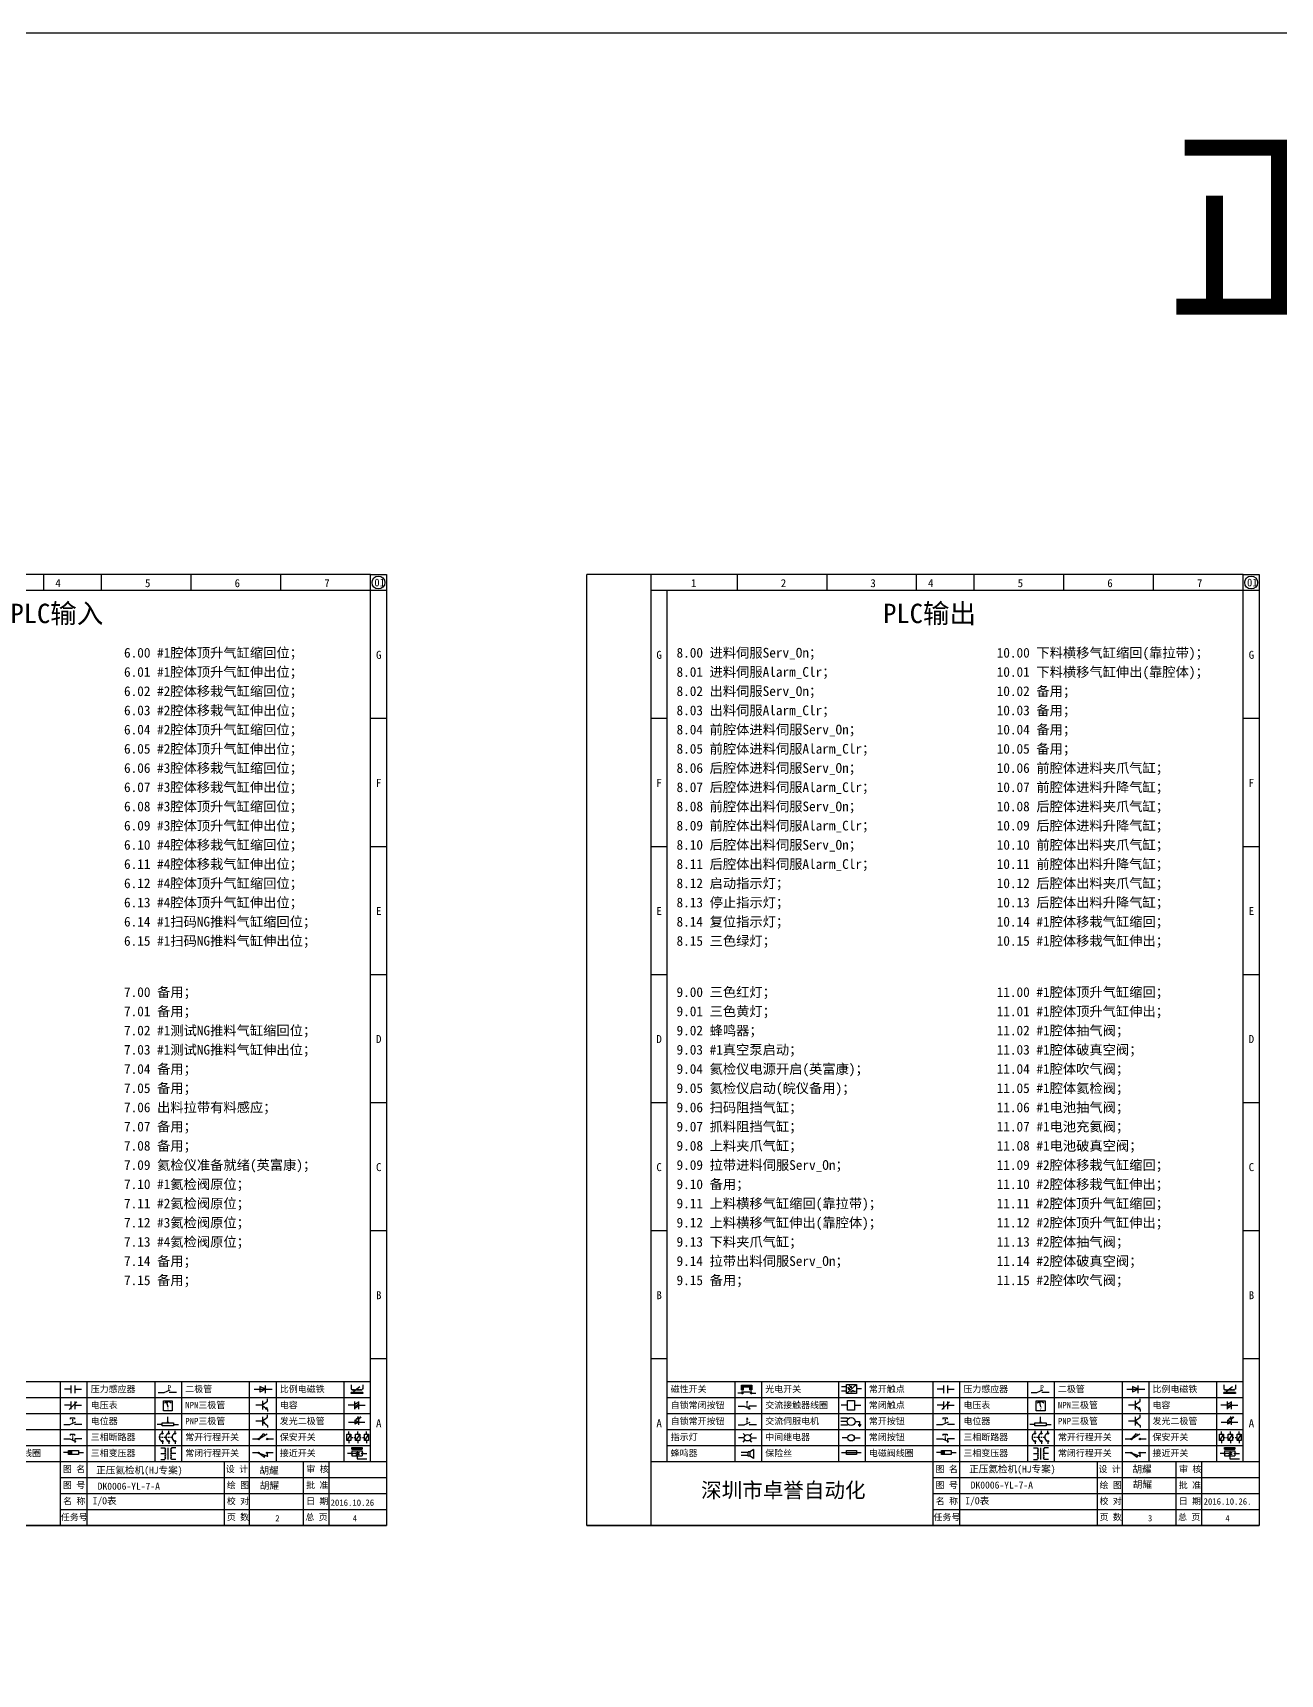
# Model space of a CAD drawing. Header units: millimetres. Extents: x -97 to 5214, y -62 to 3239.
# Drawn here: x 621 to 1010, y 1244 to 1757 of the extents above; entities that cross this region are included whole.
import ezdxf

# ---------------------------------------------------------------- set-up
doc = ezdxf.new("R2010")
doc.units = ezdxf.units.MM
doc.styles.get("Standard").update_dxf_attribs({"font": 'SimSun.ttf'})
doc.styles.add('汉字', font='NSimSun.ttf')

# ---------------------------------------------------------------- blocks, each defined once
blk = doc.blocks.new('常开按钮')
at = {"linetype": 'ByBlock'}
for p, q in [((-1911.92, -787.73), (-1910.06, -787.73)), ((-1910.06, -787.73), (-1908.18, -786.93)), ((-1909.9, -785.68), (-1908.56, -785.68)), ((-1909.9, -785.68), (-1909.9, -786.07)), ((-1909.23, -785.68), (-1909.23, -785.89)), ((-1909.23, -786.06), (-1909.23, -786.28)), ((-1909.23, -786.45), (-1909.23, -786.67)), ((-1909.23, -786.84), (-1909.23, -787.05)), ((-1909.23, -787.22), (-1909.23, -787.38)), ((-1908.56, -785.68), (-1908.56, -786.07)), ((-1906.25, -787.73), (-1908.52, -787.73))]:
    blk.add_line(p, q, dxfattribs=at)
blk = doc.blocks.new('常开触点')
at = {"linetype": 'ByBlock'}
for p, q in [((-1853.82, -781.77), (-1855.88, -781.77)), ((-1853.82, -782.99), (-1853.82, -780.56)), ((-1852.6, -782.99), (-1852.6, -780.56)), ((-1852.6, -781.77), (-1850.55, -781.77))]:
    blk.add_line(p, q, dxfattribs=at)
blk = doc.blocks.new('常闭触点')
at = {"linetype": 'ByBlock'}
for p, q in [((-1853.82, -786.77), (-1855.88, -786.77)), ((-1852.01, -785.66), (-1854.43, -788.1)), ((-1853.82, -787.99), (-1853.82, -785.56)), ((-1852.6, -787.99), (-1852.6, -785.56)), ((-1852.6, -786.77), (-1850.55, -786.77))]:
    blk.add_line(p, q, dxfattribs=at)
blk = doc.blocks.new('常闭按钮')
at = {"linetype": 'ByBlock'}
for p, q in [((-1856.13, -792.28), (-1854.28, -792.28)), ((-1854.28, -792.28), (-1852.4, -793.09)), ((-1854.11, -790.83), (-1852.77, -790.83)), ((-1854.11, -790.83), (-1854.11, -791.22)), ((-1853.44, -790.83), (-1853.44, -791.04)), ((-1853.44, -791.21), (-1853.44, -791.43)), ((-1853.44, -791.6), (-1853.44, -791.82)), ((-1853.44, -791.99), (-1853.44, -792.2)), ((-1853.44, -792.37), (-1853.44, -792.53)), ((-1852.77, -790.83), (-1852.77, -791.22)), ((-1850.47, -792.28), (-1852.73, -792.28)), ((-1852.73, -792.28), (-1852.73, -793.43))]:
    blk.add_line(p, q, dxfattribs=at)
blk = doc.blocks.new('电磁阀线圈')
at = {"linetype": 'ByBlock'}
for p, q in [((-1854.61, -796.54), (-1856.17, -796.54)), ((-1854.61, -795.92), (-1853.75, -797.16)), ((-1853.75, -795.92), (-1854.61, -797.16)), ((-1853.75, -795.92), (-1853.75, -797.16)), ((-1851.53, -796.54), (-1849.97, -796.54))]:
    blk.add_line(p, q, dxfattribs=at)
blk.add_lwpolyline([(-1854.61, -795.92), (-1851.53, -795.92), (-1851.53, -797.16), (-1854.61, -797.16)], close=True, dxfattribs=at)
blk = doc.blocks.new('电容')
at = {"linetype": 'ByBlock'}
for p, q in [((-1756.08, -781.77), (-1758.13, -781.77)), ((-1756.08, -782.99), (-1756.08, -780.56)), ((-1754.86, -780.79), (-1756.08, -781.55)), ((-1754.86, -781.44), (-1756.08, -782.2)), ((-1754.86, -781.99), (-1756.08, -782.75)), ((-1754.86, -782.99), (-1754.86, -780.56)), ((-1754.86, -781.77), (-1752.81, -781.77))]:
    blk.add_line(p, q, dxfattribs=at)
blk = doc.blocks.new('电压表')
at = {"linetype": 'ByBlock'}
for p, q in [((-1814.84, -780.75), (-1814.91, -781.13)), ((-1814.6, -781.05), (-1814.91, -781.13)), ((-1814.84, -780.75), (-1814.46, -782.26)), ((-1814.84, -780.75), (-1814.6, -781.05))]:
    blk.add_line(p, q, dxfattribs=at)
blk.add_lwpolyline([(-1815.84, -780.34), (-1813.07, -780.34), (-1813.07, -783.49), (-1815.84, -783.49)], close=True, dxfattribs=at)
blk.add_arc((-1814.46, -782.26), 1.56, 46.8313, 133.1687, dxfattribs=at)
at = {"linetype": 'ByBlock', "insert": (-1814.7, -782.39), "char_height": 0.75, "width": 0.6768, "attachment_point": 1}
blk.add_mtext('V', dxfattribs=at)
blk = doc.blocks.new('电位器')
at = {"linetype": 'ByBlock'}
for p, q in [((-1816.21, -787.75), (-1817.79, -787.75)), ((-1814.45, -787.3), (-1814.62, -786.96)), ((-1814.62, -786.96), (-1814.27, -786.96)), ((-1814.45, -787.3), (-1814.45, -785.39)), ((-1814.45, -787.3), (-1814.27, -786.96)), ((-1812.68, -787.75), (-1811.1, -787.75))]:
    blk.add_line(p, q, dxfattribs=at)
blk.add_lwpolyline([(-1816.21, -787.3), (-1812.68, -787.3), (-1812.68, -788.2), (-1816.21, -788.2)], close=True, dxfattribs=at)
blk = doc.blocks.new('三相断路器')
at = {"linetype": 'ByBlock'}
for p, q in [((-1817.14, -791.74), (-1816.72, -791.74)), ((-1816.45, -791.74), (-1816.03, -791.74)), ((-1816.17, -790.33), (-1816.17, -789.7)), ((-1816.17, -793.19), (-1816.17, -793.83)), ((-1815.76, -791.74), (-1815.34, -791.74)), ((-1815.07, -791.74), (-1814.65, -791.74)), ((-1814.38, -791.74), (-1813.96, -791.74)), ((-1814.17, -790.33), (-1814.17, -789.7)), ((-1814.17, -793.19), (-1814.17, -793.83)), ((-1813.69, -791.74), (-1813.27, -791.74)), ((-1812.18, -790.33), (-1812.18, -789.7)), ((-1812.18, -793.19), (-1812.18, -793.83))]:
    blk.add_line(p, q, dxfattribs=at)
for centre in [(-1816.17, -790.55), (-1816.17, -792.98), (-1814.17, -790.55), (-1814.17, -792.98), (-1812.18, -790.55), (-1812.18, -792.98)]:
    blk.add_circle(centre, 0.219, dxfattribs=at)
for centre in [(-1815.81, -791.74), (-1813.82, -791.74), (-1811.83, -791.74)]:
    blk.add_arc(centre, 1.32, 115.5791, 244.4209, dxfattribs=at)
blk = doc.blocks.new('三相变压器')
at = {"linetype": 'ByBlock'}
for p, q in [((-1816.69, -795.03), (-1815.37, -795.03)), ((-1816.69, -796.87), (-1815.37, -796.87)), ((-1816.69, -798.71), (-1815.37, -798.71)), ((-1815.37, -795.03), (-1815.37, -795.24)), ((-1815.37, -798.71), (-1815.37, -798.5)), ((-1814.34, -798.7), (-1814.34, -795.04)), ((-1812, -795.03), (-1813.32, -795.03)), ((-1813.32, -795.03), (-1813.32, -795.24)), ((-1812, -796.87), (-1813.32, -796.87)), ((-1813.32, -798.71), (-1813.32, -798.5)), ((-1812, -798.71), (-1813.32, -798.71))]:
    blk.add_line(p, q, dxfattribs=at)
for centre, start, end in [((-1815.37, -795.51), 270, 90), ((-1815.37, -796.06), 270, 90), ((-1815.37, -796.6), 270, 90), ((-1815.37, -797.14), 270, 90), ((-1815.37, -797.68), 270, 90), ((-1815.37, -798.23), 270, 90), ((-1813.32, -795.51), 90, 270), ((-1813.32, -796.06), 90, 270), ((-1813.32, -796.6), 90, 270), ((-1813.32, -797.14), 90, 270), ((-1813.32, -797.68), 90, 270), ((-1813.32, -798.23), 90, 270)]:
    blk.add_arc(centre, 0.271, start, end, dxfattribs=at)
blk = doc.blocks.new('二极管')
at = {"linetype": 'ByBlock'}
for p, q in [((-1787.52, -776.77), (-1781.92, -776.77)), ((-1783.97, -776.77), (-1785.69, -775.9)), ((-1785.69, -775.9), (-1785.69, -777.65)), ((-1783.97, -776.77), (-1785.69, -777.65)), ((-1783.97, -777.99), (-1783.97, -775.56))]:
    blk.add_line(p, q, dxfattribs=at)
blk = doc.blocks.new('NPN三极管')
at = {"linetype": 'ByBlock'}
for p, q in [((-1785.73, -781.97), (-1787.81, -781.97)), ((-1785.73, -780.61), (-1785.73, -783.32)), ((-1785.73, -781.82), (-1784.15, -780.66)), ((-1785.73, -782.11), (-1784.15, -783.27)), ((-1784.41, -782.73), (-1784.74, -783.18)), ((-1784.15, -783.27), (-1784.74, -783.18)), ((-1784.15, -783.27), (-1784.41, -782.73)), ((-1784.15, -780.66), (-1784.15, -779.98)), ((-1784.15, -783.27), (-1784.15, -783.96))]:
    blk.add_line(p, q, dxfattribs=at)
blk = doc.blocks.new('发光二极管')
at = {"linetype": 'ByBlock'}
for p, q in [((-1758.01, -786.77), (-1752.89, -786.77)), ((-1754.84, -786.77), (-1756.04, -786.16)), ((-1756.04, -786.16), (-1756.04, -787.39)), ((-1754.84, -786.77), (-1756.04, -787.39)), ((-1755.78, -785.92), (-1754.89, -785.14)), ((-1754.89, -785.14), (-1755.2, -785.22)), ((-1755.2, -785.22), (-1755.01, -785.43)), ((-1755.08, -785.92), (-1754.18, -785.14)), ((-1754.89, -785.14), (-1755.01, -785.43)), ((-1754.84, -787.63), (-1754.84, -785.92)), ((-1754.18, -785.14), (-1754.49, -785.22)), ((-1754.49, -785.22), (-1754.31, -785.43)), ((-1754.18, -785.14), (-1754.31, -785.43))]:
    blk.add_line(p, q, dxfattribs=at)
blk = doc.blocks.new('PNP三极管')
at = {"linetype": 'ByBlock'}
for p, q in [((-1784.9, -786.74), (-1786.98, -786.74)), ((-1784.9, -785.38), (-1784.9, -788.09)), ((-1784.9, -786.59), (-1783.32, -785.43)), ((-1784.9, -786.88), (-1783.32, -788.04)), ((-1784.9, -786.88), (-1784.31, -786.97)), ((-1784.9, -786.88), (-1784.64, -787.42)), ((-1784.31, -786.97), (-1784.64, -787.42)), ((-1783.32, -785.43), (-1783.32, -784.75)), ((-1783.32, -788.04), (-1783.32, -788.73))]:
    blk.add_line(p, q, dxfattribs=at)
blk = doc.blocks.new('常开行程开关')
at = {"linetype": 'ByBlock'}
for p, q in [((-1786.29, -792.3), (-1788.01, -792.3)), ((-1785.89, -792.17), (-1784.52, -790.62)), ((-1785.89, -792.17), (-1783.43, -790.72)), ((-1784.52, -790.62), (-1784.19, -791.17)), ((-1781.48, -792.3), (-1783.21, -792.3))]:
    blk.add_line(p, q, dxfattribs=at)
for centre in [(-1786.07, -792.3), (-1783.42, -792.3)]:
    blk.add_circle(centre, 0.219, dxfattribs=at)
blk = doc.blocks.new('常闭行程开关')
at = {"linetype": 'ByBlock'}
for p, q in [((-1786.34, -796.62), (-1788.07, -796.62)), ((-1785.93, -796.72), (-1783.25, -797.7)), ((-1785.93, -796.72), (-1784.3, -798)), ((-1784.3, -798), (-1784.08, -797.4)), ((-1783.48, -796.84), (-1783.48, -797.85)), ((-1781.54, -796.62), (-1783.26, -796.62))]:
    blk.add_line(p, q, dxfattribs=at)
for centre in [(-1786.12, -796.62), (-1783.48, -796.62)]:
    blk.add_circle(centre, 0.219, dxfattribs=at)
blk = doc.blocks.new('比例电磁阀')
at = {"linetype": 'ByBlock'}
for p, q in [((-1757.26, -775.38), (-1757.26, -776.71)), ((-1757.26, -776.71), (-1757.05, -776.71)), ((-1753.6, -777.73), (-1757.25, -777.73)), ((-1757.25, -778.13), (-1757.25, -777.73)), ((-1753.6, -778.13), (-1757.25, -778.13)), ((-1754.5, -775.98), (-1756.35, -777.44)), ((-1756.35, -777.44), (-1756.25, -777.25)), ((-1756.35, -777.44), (-1756.15, -777.38)), ((-1756.15, -777.38), (-1756.25, -777.25)), ((-1753.58, -776.71), (-1753.8, -776.71)), ((-1753.6, -777.73), (-1753.6, -778.13)), ((-1753.58, -775.38), (-1753.58, -776.71))]:
    blk.add_line(p, q, dxfattribs=at)
for centre in [(-1756.78, -776.71), (-1756.24, -776.71), (-1755.7, -776.71), (-1755.15, -776.71), (-1754.61, -776.71), (-1754.07, -776.71)]:
    blk.add_arc(centre, 0.271, 180, 0, dxfattribs=at)
blk = doc.blocks.new('保安开关')
at = {"linetype": 'ByBlock'}
for p, q in [((-1757.33, -790.79), (-1758.6, -792.81)), ((-1757.96, -790.79), (-1757.96, -789.97)), ((-1757.96, -792.81), (-1757.96, -793.62)), ((-1757.33, -791.8), (-1756.72, -791.8)), ((-1756.35, -791.8), (-1755.89, -791.8)), ((-1754.54, -790.79), (-1755.81, -792.81)), ((-1755.17, -790.79), (-1755.17, -789.97)), ((-1755.17, -792.81), (-1755.17, -793.62)), ((-1754.52, -791.8), (-1754.06, -791.8)), ((-1753.69, -791.8), (-1753.08, -791.8)), ((-1751.75, -790.79), (-1753.02, -792.81)), ((-1752.39, -790.79), (-1752.39, -789.97)), ((-1752.39, -792.81), (-1752.39, -793.62))]:
    blk.add_line(p, q, dxfattribs=at)
for points in [[(-1758.6, -790.79), (-1757.33, -790.79), (-1757.33, -792.81), (-1758.6, -792.81)], [(-1755.81, -790.79), (-1754.54, -790.79), (-1754.54, -792.81), (-1755.81, -792.81)], [(-1753.02, -790.79), (-1751.75, -790.79), (-1751.75, -792.81), (-1753.02, -792.81)]]:
    blk.add_lwpolyline(points, close=True, dxfattribs=at)
blk = doc.blocks.new('接近开关')
at = {"linetype": 'ByBlock'}
h = blk.add_hatch(dxfattribs=at)
h.set_pattern_fill('ANSI31', color=256, scale=0.01, style=0)
h.set_pattern_definition([(45, (-89.131516, -30.795668), (-0.0224506403, 0.0224506403), [])])
h.paths.add_polyline_path([(-1513.76, -1123.35), (-1513.76, -1122.85), (-1516.96, -1122.85), (-1516.96, -1123.35)])
for p, q in [((-1517.18, -1124.71), (-1518.36, -1124.71)), ((-1516.96, -1123.35), (-1516.96, -1122.85)), ((-1516.96, -1122.85), (-1513.76, -1122.85)), ((-1516.96, -1123.35), (-1513.76, -1123.35)), ((-1516.96, -1123.95), (-1513.76, -1123.95)), ((-1516.96, -1123.95), (-1516.96, -1125.47)), ((-1516.96, -1125.47), (-1513.76, -1125.47)), ((-1515.91, -1124.71), (-1516.45, -1124.71)), ((-1515.11, -1124.31), (-1515.91, -1124.71)), ((-1515.11, -1125.11), (-1515.91, -1124.71)), ((-1515.36, -1125.69), (-1515.36, -1126.36)), ((-1515.36, -1126.36), (-1512.36, -1126.36)), ((-1515.33, -1124.53), (-1515.17, -1124.53)), ((-1515.33, -1124.88), (-1515.17, -1124.88)), ((-1515.25, -1124.45), (-1515.25, -1124.61)), ((-1515.11, -1124.31), (-1515.11, -1125.11)), ((-1515.11, -1124.48), (-1514.58, -1124.48)), ((-1515.11, -1124.94), (-1514.58, -1124.94)), ((-1513.76, -1122.85), (-1513.76, -1123.35)), ((-1513.76, -1123.95), (-1513.76, -1125.47)), ((-1513.54, -1124.71), (-1512.36, -1124.71))]:
    blk.add_line(p, q, dxfattribs=at)
for centre in [(-1516.96, -1124.71), (-1515.36, -1125.47), (-1513.76, -1124.71)]:
    blk.add_circle(centre, 0.225, dxfattribs=at)
blk = doc.blocks.new('压力感应器')
at = {"linetype": 'ByBlock'}
for p, q in [((-1817.44, -777.73), (-1815.59, -777.73)), ((-1815.59, -777.73), (-1813.71, -776.93)), ((-1811.78, -777.73), (-1814.05, -777.73))]:
    blk.add_line(p, q, dxfattribs=at)
at = {"linetype": 'ByBlock', "insert": (-1814.65, -775.48), "char_height": 1.68, "width": 1.2242, "attachment_point": 1}
blk.add_mtext('{\\fNSimSun|b0|i0|c134|p49;P}', dxfattribs=at)
blk = doc.blocks.new('磁性开关')
at = {"linetype": 'ByBlock'}
h = blk.add_hatch(dxfattribs=at)
h.set_pattern_fill('ANSI31', color=256, scale=0.1, style=0)
h.paths.add_polyline_path([(-1907.69, -775.29), (-1910.88, -775.29), (-1910.88, -776.69), (-1910.25, -776.69), (-1910.25, -775.79), (-1908.31, -775.79), (-1908.31, -776.69), (-1907.69, -776.69)])
for p, q in [((-1910.91, -777.81), (-1912.09, -777.81)), ((-1910.88, -776.69), (-1910.88, -775.29)), ((-1910.88, -775.29), (-1907.69, -775.29)), ((-1910.88, -776.69), (-1910.25, -776.69)), ((-1910.88, -777.39), (-1907.69, -777.39)), ((-1910.25, -776.69), (-1910.25, -775.79)), ((-1910.25, -775.79), (-1908.31, -775.79)), ((-1908.31, -776.69), (-1908.31, -775.79)), ((-1908.31, -776.69), (-1907.69, -776.69)), ((-1907.69, -775.29), (-1907.69, -776.69)), ((-1907.66, -777.81), (-1906.48, -777.81))]:
    blk.add_line(p, q, dxfattribs=at)
for centre in [(-1910.68, -777.81), (-1907.88, -777.81)]:
    blk.add_circle(centre, 0.225, dxfattribs=at)
blk = doc.blocks.new('*U61')
at = {"linetype": 'ByBlock'}
for p, q in [((-1911.92, -782.07), (-1910.06, -782.07)), ((-1910.06, -782.07), (-1908.18, -782.88)), ((-1909.23, -780.45), (-1909.23, -780.67)), ((-1909.23, -780.45), (-1908.92, -780.84)), ((-1909.23, -780.84), (-1909.23, -781.05)), ((-1909.23, -781.23), (-1909.23, -781.44)), ((-1909.23, -781.61), (-1909.23, -781.83)), ((-1909.23, -782), (-1909.23, -782.21)), ((-1909.23, -782.38), (-1909.23, -782.43)), ((-1908.52, -783.07), (-1908.52, -782.07)), ((-1906.25, -782.07), (-1908.52, -782.07))]:
    blk.add_line(p, q, dxfattribs=at)
blk = doc.blocks.new('*U62')
at = {"linetype": 'ByBlock'}
for p, q in [((-1911.92, -792.89), (-1910.06, -792.89)), ((-1910.06, -792.89), (-1908.18, -792.08)), ((-1908.88, -791.17), (-1909.23, -790.71)), ((-1909.23, -790.71), (-1909.23, -790.92)), ((-1909.23, -791.09), (-1909.23, -791.31)), ((-1909.23, -791.48), (-1909.23, -791.69)), ((-1909.23, -791.86), (-1909.23, -792.08)), ((-1909.23, -792.25), (-1909.23, -792.47)), ((-1906.25, -792.89), (-1908.52, -792.89))]:
    blk.add_line(p, q, dxfattribs=at)
blk = doc.blocks.new('蜂鸣器')
at = {"linetype": 'ByBlock'}
for p, q in [((-1908.8, -796.48), (-1911.01, -796.48)), ((-1908.8, -797.46), (-1911.01, -797.46)), ((-1908.25, -796.26), (-1908.8, -796.26)), ((-1908.8, -797.68), (-1908.8, -796.26)), ((-1908.25, -797.68), (-1908.8, -797.68)), ((-1907.17, -795.53), (-1908.25, -796.26)), ((-1908.25, -797.68), (-1908.25, -796.26)), ((-1907.17, -798.41), (-1908.25, -797.68)), ((-1907.17, -795.53), (-1907.17, -798.41))]:
    blk.add_line(p, q, dxfattribs=at)
blk = doc.blocks.new('光电开关')
at = {"linetype": 'ByBlock'}
h = blk.add_hatch(dxfattribs=at)
h.set_pattern_fill('ANSI31', color=256, scale=0.01, style=0)
h.set_pattern_definition([(45, (0.172267, 0), (-0.0224506403, 0.0224506403), [])])
h.paths.add_polyline_path([(-1882.44, -776.34), (-1882.5, -775.91), (-1882.68, -776.07)])
h.paths.add_polyline_path([(-1882.44, -776.34), (-1882.68, -776.07), (-1882.86, -776.23)])
h.paths.add_polyline_path([(-1883.11, -776.45), (-1883.29, -776.61), (-1883.05, -776.88)])
h.paths.add_polyline_path([(-1883.29, -776.61), (-1883.47, -776.77), (-1883.05, -776.88)])
for p, q in [((-1884.01, -775.96), (-1885.56, -775.96)), ((-1884.01, -777.39), (-1885.56, -777.39)), ((-1880.91, -775.3), (-1884.01, -778.05)), ((-1883.75, -776.09), (-1883.05, -776.88)), ((-1883.11, -776.45), (-1883.47, -776.77)), ((-1883.05, -776.88), (-1883.47, -776.77)), ((-1883.14, -775.55), (-1882.44, -776.34)), ((-1883.05, -776.88), (-1883.11, -776.45)), ((-1882.5, -775.91), (-1882.86, -776.23)), ((-1882.44, -776.34), (-1882.86, -776.23)), ((-1882.78, -777.47), (-1882.23, -777.47)), ((-1882.44, -776.34), (-1882.5, -775.91)), ((-1882.23, -777.47), (-1882.23, -777.14)), ((-1882.23, -777.14), (-1881.78, -777.14)), ((-1881.78, -777.47), (-1881.78, -777.14)), ((-1881.23, -777.47), (-1881.78, -777.47)), ((-1879.37, -776.67), (-1880.91, -776.67))]:
    blk.add_line(p, q, dxfattribs=at)
blk.add_lwpolyline([(-1884.01, -775.3), (-1880.91, -775.3), (-1880.91, -778.05), (-1884.01, -778.05)], close=True, dxfattribs=at)
blk = doc.blocks.new('交流接触器线圈')
at = {"linetype": 'ByBlock'}
for p, q in [((-1880.82, -781.77), (-1882.87, -781.77)), ((-1878.72, -781.77), (-1876.67, -781.77))]:
    blk.add_line(p, q, dxfattribs=at)
blk.add_lwpolyline([(-1880.82, -780.28), (-1878.72, -780.28), (-1878.72, -783.26), (-1880.82, -783.26)], close=True, dxfattribs=at)
blk = doc.blocks.new('交流伺服电机')
at = {"linetype": 'ByBlock'}
for p, q in [((-1880.97, -785.75), (-1882.94, -785.75)), ((-1880.97, -786.85), (-1882.94, -786.85)), ((-1880.97, -787.94), (-1882.94, -787.94)), ((-1880.97, -785.75), (-1880.65, -786.03)), ((-1880.97, -787.94), (-1880.65, -787.67)), ((-1878.49, -786.85), (-1877.07, -786.85)), ((-1877.54, -787.72), (-1876.59, -787.72)), ((-1877.38, -788.01), (-1876.75, -788.01)), ((-1877.23, -788.29), (-1876.9, -788.29)), ((-1877.07, -786.85), (-1877.07, -787.72))]:
    blk.add_line(p, q, dxfattribs=at)
blk.add_circle((-1879.73, -786.85), 1.24, dxfattribs=at)
blk = doc.blocks.new('中间继电器')
at = {"linetype": 'ByBlock'}
for p, q in [((-1880.72, -791.92), (-1882.54, -791.92)), ((-1878.74, -791.92), (-1876.92, -791.92))]:
    blk.add_line(p, q, dxfattribs=at)
blk.add_circle((-1879.73, -791.92), 0.992, dxfattribs=at)
blk = doc.blocks.new('保险丝')
at = {"linetype": 'ByBlock'}
blk.add_line((-1882.72, -796.49), (-1876.55, -796.49), dxfattribs=at)
blk.add_lwpolyline([(-1881.2, -795.86), (-1878.06, -795.86), (-1878.06, -797.12), (-1881.2, -797.12)], close=True, dxfattribs=at)
blk = doc.blocks.new('指示灯')
at = {"linetype": 'ByBlock'}
for p, q in [((-1854.25, -776.92), (-1856.06, -776.92)), ((-1854.62, -775.59), (-1853.97, -776.23)), ((-1854.62, -778.25), (-1853.97, -777.61)), ((-1851.9, -775.59), (-1852.54, -776.23)), ((-1851.9, -778.25), (-1852.54, -777.61)), ((-1852.26, -776.92), (-1850.45, -776.92))]:
    blk.add_line(p, q, dxfattribs=at)
blk.add_circle((-1853.26, -776.92), 0.992, dxfattribs=at)

msp = doc.modelspace()

# ---------------------------------------------------------------- linework, layer by layer
at = {"linetype": 'ByBlock'}
for p, q in [((726.355, 1587.734), (541.355, 1587.734)), ((726.355, 1587.734), (731.355, 1587.734)), ((731.355, 1587.734), (731.355, 1290.734)), ((793.926, 1290.734), (793.926, 1587.734)), ((813.926, 1587.734), (793.926, 1587.734)), ((998.926, 1587.734), (813.926, 1587.734)), ((813.926, 1587.734), (813.926, 1290.734)), ((998.926, 1587.734), (1003.926, 1587.734)), ((1003.926, 1587.734), (1003.926, 1290.734)), ((731.355, 1582.734), (541.355, 1582.734)), ((1003.926, 1582.734), (813.926, 1582.734)), ((818.926, 1582.734), (818.926, 1310.734)), ((731.355, 1290.734), (521.355, 1290.734)), ((521.355, 1290.734), (731.355, 1290.734)), ((1003.926, 1290.734), (793.926, 1290.734)), ((793.926, 1290.734), (1003.926, 1290.734))]:
    msp.add_line(p, q, dxfattribs=at)
at = {"color": 0, "lineweight": -2}
msp.add_lwpolyline([(-97.31, 1756.939), (2445.521, 1756.939), (2445.521, -62.322), (-97.31, -62.322)], close=True, dxfattribs=at)
at = {"linetype": 'ByBlock'}
for points in [[(624.355, 1582.734), (624.355, 1587.734)], [(642.355, 1582.734), (642.355, 1587.734)], [(670.355, 1582.734), (670.355, 1587.734)], [(698.355, 1582.734), (698.355, 1587.734)], [(726.355, 1310.734), (726.355, 1587.734)], [(840.926, 1582.734), (840.926, 1587.734)], [(868.926, 1582.734), (868.926, 1587.734)], [(896.926, 1582.734), (896.926, 1587.734)], [(914.926, 1582.734), (914.926, 1587.734)], [(942.926, 1582.734), (942.926, 1587.734)], [(970.926, 1582.734), (970.926, 1587.734)], [(998.926, 1310.734), (998.926, 1587.734)], [(818.926, 1582.734), (813.926, 1582.734)], [(818.926, 1582.734), (813.926, 1582.734)], [(731.355, 1542.734), (726.355, 1542.734)], [(818.926, 1542.734), (813.926, 1542.734)], [(1003.926, 1542.734), (998.926, 1542.734)], [(731.355, 1502.734), (726.355, 1502.734)], [(818.926, 1502.734), (813.926, 1502.734)], [(1003.926, 1502.734), (998.926, 1502.734)], [(731.355, 1462.734), (726.355, 1462.734)], [(818.926, 1462.734), (813.926, 1462.734)], [(1003.926, 1462.734), (998.926, 1462.734)], [(731.355, 1422.734), (726.355, 1422.734)], [(818.926, 1422.734), (813.926, 1422.734)], [(1003.926, 1422.734), (998.926, 1422.734)], [(731.355, 1382.734), (726.355, 1382.734)], [(818.926, 1382.734), (813.926, 1382.734)], [(1003.926, 1382.734), (998.926, 1382.734)], [(731.355, 1342.734), (726.355, 1342.734)], [(818.926, 1342.734), (813.926, 1342.734)], [(1003.926, 1342.734), (998.926, 1342.734)], [(546.355, 1335.734), (726.355, 1335.734)], [(629.442, 1335.734), (629.442, 1290.734)], [(637.775, 1335.734), (637.775, 1290.734)], [(658.969, 1335.734), (658.969, 1310.734)], [(667.301, 1335.734), (667.301, 1310.734)], [(688.495, 1335.734), (688.495, 1310.734)], [(696.828, 1335.734), (696.828, 1310.734)], [(718.022, 1335.734), (718.022, 1310.734)], [(818.926, 1335.734), (998.926, 1335.734)], [(840.12, 1335.734), (840.12, 1310.734)], [(848.452, 1335.734), (848.452, 1310.734)], [(872.486, 1335.734), (872.486, 1310.734)], [(880.819, 1335.734), (880.819, 1310.734)], [(902.013, 1335.734), (902.013, 1290.734)], [(910.346, 1335.734), (910.346, 1290.734)], [(931.54, 1335.734), (931.54, 1310.734)], [(939.872, 1335.734), (939.872, 1310.734)], [(961.066, 1335.734), (961.066, 1310.734)], [(969.399, 1335.734), (969.399, 1310.734)], [(990.593, 1335.734), (990.593, 1310.734)], [(546.355, 1330.734), (726.355, 1330.734)], [(818.926, 1330.734), (998.926, 1330.734)], [(546.355, 1325.734), (726.355, 1325.734)], [(818.926, 1325.734), (998.926, 1325.734)], [(546.355, 1320.734), (726.355, 1320.734)], [(818.926, 1320.734), (998.926, 1320.734)], [(546.355, 1315.734), (726.355, 1315.734)], [(818.926, 1315.734), (998.926, 1315.734)], [(541.355, 1310.734), (731.355, 1310.734)], [(680.685, 1310.734), (680.685, 1290.734)], [(688.495, 1310.734), (688.495, 1290.734)], [(705.355, 1310.734), (705.355, 1290.734)], [(713.355, 1310.734), (713.355, 1290.734)], [(813.926, 1310.734), (1003.926, 1310.734)], [(953.256, 1310.734), (953.256, 1290.734)], [(961.066, 1310.734), (961.066, 1290.734)], [(977.926, 1310.734), (977.926, 1290.734)], [(985.926, 1310.734), (985.926, 1290.734)], [(629.442, 1305.734), (731.355, 1305.734)], [(902.013, 1305.734), (1003.926, 1305.734)], [(629.442, 1300.734), (731.355, 1300.734)], [(902.013, 1300.734), (1003.926, 1300.734)], [(629.442, 1295.734), (731.355, 1295.734)], [(902.013, 1295.734), (1003.926, 1295.734)]]:
    msp.add_lwpolyline(points, dxfattribs=at)
for centre in [(728.827, 1585.246), (1001.398, 1585.246)]:
    msp.add_circle(centre, 2, dxfattribs=at)

# ---------------------------------------------------------------- block references
for name, p in [('常开触点', (2486.673, 2115.033)), ('压力感应器', (2477.512, 2110.033)), ('二极管', (2477.512, 2110.033)), ('比例电磁阀', (2477.512, 2110.033)), ('磁性开关', (2753.136, 2109.825)), ('光电开关', (2759.03, 2110.033)), ('光电开关', (2759.03, 2110.033)), ('常开触点', (2759.244, 2115.033)), ('压力感应器', (2750.083, 2110.033)), ('二极管', (2750.083, 2110.033)), ('比例电磁阀', (2750.083, 2110.033)), ('常闭触点', (2486.673, 2115.033)), ('电压表', (2477.512, 2110.033)), ('NPN三极管', (2478.337, 2110.262)), ('电容', (2477.512, 2110.033)), ('*U61', (2753.136, 2110.033)), ('交流接触器线圈', (2756.19, 2110.033)), ('常闭触点', (2759.244, 2115.033)), ('电压表', (2750.083, 2110.033)), ('NPN三极管', (2750.908, 2110.262)), ('电容', (2750.083, 2110.033)), ('常开按钮', (2542.459, 2110.033)), ('电位器', (2477.512, 2110.033)), ('PNP三极管', (2477.512, 2110.033)), ('发光二极管', (2477.512, 2109.744)), ('*U62', (2753.136, 2115.033)), ('交流伺服电机', (2756.19, 2110.033)), ('常开按钮', (2815.03, 2110.033)), ('电位器', (2750.083, 2110.033)), ('PNP三极管', (2750.083, 2110.033)), ('发光二极管', (2750.083, 2109.744)), ('常闭按钮', (2486.673, 2110.033)), ('三相断路器', (2477.512, 2110.033)), ('常开行程开关', (2477.512, 2110.033)), ('保安开关', (2477.512, 2110.033)), ('指示灯', (2697.351, 2095.033)), ('中间继电器', (2756.19, 2110.033)), ('常闭按钮', (2759.244, 2110.033)), ('三相断路器', (2750.083, 2110.033)), ('常开行程开关', (2750.083, 2110.033)), ('保安开关', (2750.083, 2110.033)), ('电磁阀线圈', (2486.673, 2110.033)), ('三相变压器', (2477.512, 2110.033)), ('常闭行程开关', (2477.512, 2110.033)), ('接近开关', (2237.513, 2437.95)), ('蜂鸣器', (2753.136, 2110.033)), ('保险丝', (2756.19, 2110.033)), ('电磁阀线圈', (2759.244, 2110.033)), ('三相变压器', (2750.083, 2110.033)), ('常闭行程开关', (2750.083, 2110.033)), ('接近开关', (2510.083, 2437.95))]:
    msp.add_blockref(name, p, dxfattribs=at)

# ---------------------------------------------------------------- texts
at = {"color": 3, "lineweight": 211, "insert": (974.49, 1721.287), "char_height": 50, "width": 878.79788, "attachment_point": 1}
msp.add_mtext('正压氦检机电气图(HJ专案)_', dxfattribs=at)
at = {"linetype": 'ByBlock', "attachment_point": 1}
for s, insert, char_height, width in [('{\\fKaiTi_GB2312|b0|i0|c134|p0;4}', (627.899, 1586.306), 2.5, 11.7517), ('{\\fKaiTi_GB2312|b0|i0|c134|p0;5}', (655.899, 1586.306), 2.5, 11.7517), ('{\\fKaiTi_GB2312|b0|i0|c134|p0;6}', (683.899, 1586.306), 2.5, 11.7517), ('{\\fKaiTi_GB2312|b0|i0|c134|p0;7}', (711.899, 1586.306), 2.5, 11.7517), ('{\\fKaiTi_GB2312|b0|i0|c134|p0;01}', (727.553, 1586.445), 2.4, 60.2542), ('{\\fKaiTi_GB2312|b0|i0|c134|p0;1}', (826.47, 1586.306), 2.5, 11.7517), ('{\\fKaiTi_GB2312|b0|i0|c134|p0;2}', (854.47, 1586.306), 2.5, 11.7517), ('{\\fKaiTi_GB2312|b0|i0|c134|p0;3}', (882.47, 1586.306), 2.5, 11.7517), ('{\\fKaiTi_GB2312|b0|i0|c134|p0;4}', (900.47, 1586.306), 2.5, 11.7517), ('{\\fKaiTi_GB2312|b0|i0|c134|p0;5}', (928.47, 1586.306), 2.5, 11.7517), ('{\\fKaiTi_GB2312|b0|i0|c134|p0;6}', (956.47, 1586.306), 2.5, 11.7517), ('{\\fKaiTi_GB2312|b0|i0|c134|p0;7}', (984.47, 1586.306), 2.5, 11.7517), ('{\\fKaiTi_GB2312|b0|i0|c134|p0;01}', (1000.124, 1586.445), 2.4, 60.2542), ('{\\fKaiTi_GB2312|b0|i0|c134|p0;G}', (728.062, 1563.905), 2.5, 5), ('{\\fKaiTi_GB2312|b0|i0|c134|p0;G}', (815.633, 1563.905), 2.5, 5), ('{\\fKaiTi_GB2312|b0|i0|c134|p0;G}', (1000.633, 1563.905), 2.5, 5), ('{\\fKaiTi_GB2312|b0|i0|c134|p0;F}', (728.062, 1523.905), 2.5, 5), ('{\\fKaiTi_GB2312|b0|i0|c134|p0;F}', (815.633, 1523.905), 2.5, 5), ('{\\fKaiTi_GB2312|b0|i0|c134|p0;F}', (1000.633, 1523.905), 2.5, 5), ('{\\fKaiTi_GB2312|b0|i0|c134|p0;E}', (728.062, 1483.905), 2.5, 5), ('{\\fKaiTi_GB2312|b0|i0|c134|p0;E}', (815.633, 1483.905), 2.5, 5), ('{\\fKaiTi_GB2312|b0|i0|c134|p0;E}', (1000.633, 1483.905), 2.5, 5), ('{\\fKaiTi_GB2312|b0|i0|c134|p0;D}', (728.062, 1443.905), 2.5, 5), ('{\\fKaiTi_GB2312|b0|i0|c134|p0;D}', (815.633, 1443.905), 2.5, 5), ('{\\fKaiTi_GB2312|b0|i0|c134|p0;D}', (1000.633, 1443.905), 2.5, 5), ('{\\fKaiTi_GB2312|b0|i0|c134|p0;C}', (728.062, 1403.905), 2.5, 5), ('{\\fKaiTi_GB2312|b0|i0|c134|p0;C}', (815.633, 1403.905), 2.5, 5), ('{\\fKaiTi_GB2312|b0|i0|c134|p0;C}', (1000.633, 1403.905), 2.5, 5), ('{\\fKaiTi_GB2312|b0|i0|c134|p0;B}', (728.062, 1363.905), 2.5, 5), ('{\\fKaiTi_GB2312|b0|i0|c134|p0;B}', (815.633, 1363.905), 2.5, 5), ('{\\fKaiTi_GB2312|b0|i0|c134|p0;B}', (1000.633, 1363.905), 2.5, 5), ('{\\fKaiTi_GB2312|b0|i0|c134|p0;A}', (728.062, 1323.905), 2.5, 5), ('{\\fKaiTi_GB2312|b0|i0|c134|p0;A}', (815.633, 1323.905), 2.5, 5), ('{\\fKaiTi_GB2312|b0|i0|c134|p0;A}', (1000.633, 1323.905), 2.5, 5)]:
    msp.add_mtext(s, dxfattribs=dict(at, insert=insert, char_height=char_height, width=width))
at = {"attachment_point": 1}
for s, insert, char_height, width in [('{\\fKaiTi_GB2312|b0|i0|c134|p49;\\C7;PLC\\fSimSun|b0|i0|c134|p2;输入}', (613.917, 1578.638), 6.075, 719.83479), ('{\\fKaiTi_GB2312|b0|i0|c134|p49;\\C7;PLC\\fSimSun|b0|i0|c134|p2;输出}', (886.488, 1578.638), 6.075, 719.83479), ('6.00 #1腔体顶升气缸缩回位；', (649.354, 1564.833), 3.0375, 359.91739), ('8.00 进料伺服Serv_On；', (821.924, 1564.833), 3.0375, 359.91739), ('10.00 下料横移气缸缩回(靠拉带)；', (921.924, 1564.833), 3.0375, 359.91739), ('6.01 #1腔体顶升气缸伸出位；', (649.354, 1558.833), 3.0375, 359.91739), ('8.01 进料伺服Alarm_Clr；', (821.924, 1558.833), 3.0375, 359.91739), ('10.01 下料横移气缸伸出(靠腔体)；', (921.924, 1558.833), 3.0375, 359.91739), ('6.02 #2腔体移栽气缸缩回位；', (649.354, 1552.833), 3.0375, 359.91739), ('8.02 出料伺服Serv_On；', (821.924, 1552.833), 3.0375, 359.91739), ('{\\C6;10.02 备用；}', (921.924, 1552.833), 3.0375, 359.91739), ('6.03 #2腔体移栽气缸伸出位；', (649.354, 1546.833), 3.0375, 359.91739), ('8.03 出料伺服Alarm_Clr；', (821.924, 1546.833), 3.0375, 359.91739), ('{\\C6;10.03 备用；}', (921.924, 1546.833), 3.0375, 359.91739), ('6.04 #2腔体顶升气缸缩回位；', (649.354, 1540.833), 3.0375, 359.91739), ('8.04 前腔体进料伺服Serv_On；', (821.924, 1540.833), 3.0375, 359.91739), ('{\\C6;10.04 备用；}', (921.924, 1540.833), 3.0375, 359.91739), ('6.05 #2腔体顶升气缸伸出位；', (649.354, 1534.833), 3.0375, 359.91739), ('8.05 前腔体进料伺服Alarm_Clr；', (821.924, 1534.833), 3.0375, 359.91739), ('{\\C6;10.05 备用；}', (921.924, 1534.833), 3.0375, 359.91739), ('6.06 #3腔体移栽气缸缩回位；', (649.354, 1528.833), 3.0375, 359.91739), ('8.06 后腔体进料伺服Serv_On；', (821.924, 1528.833), 3.0375, 359.91739), ('10.06 前腔体进料夹爪气缸；', (921.924, 1528.833), 3.0375, 359.91739), ('6.07 #3腔体移栽气缸伸出位；', (649.354, 1522.833), 3.0375, 359.91739), ('8.07 后腔体进料伺服Alarm_Clr；', (821.924, 1522.833), 3.0375, 359.91739), ('10.07 前腔体进料升降气缸；', (921.924, 1522.833), 3.0375, 359.91739), ('6.08 #3腔体顶升气缸缩回位；', (649.354, 1516.833), 3.0375, 359.91739), ('8.08 前腔体出料伺服Serv_On；', (821.924, 1516.833), 3.0375, 359.91739), ('10.08 后腔体进料夹爪气缸；', (921.924, 1516.833), 3.0375, 359.91739), ('6.09 #3腔体顶升气缸伸出位；', (649.354, 1510.833), 3.0375, 359.91739), ('8.09 前腔体出料伺服Alarm_Clr；', (821.924, 1510.833), 3.0375, 359.91739), ('10.09 后腔体进料升降气缸；', (921.924, 1510.833), 3.0375, 359.91739), ('6.10 #4腔体移栽气缸缩回位；', (649.354, 1504.833), 3.0375, 359.91739), ('8.10 后腔体出料伺服Serv_On；', (821.924, 1504.833), 3.0375, 359.91739), ('10.10 前腔体出料夹爪气缸；', (921.924, 1504.833), 3.0375, 359.91739), ('6.11 #4腔体移栽气缸伸出位；', (649.354, 1498.833), 3.0375, 359.91739), ('8.11 后腔体出料伺服Alarm_Clr；', (821.924, 1498.833), 3.0375, 359.91739), ('10.11 前腔体出料升降气缸；', (921.924, 1498.833), 3.0375, 359.91739), ('6.12 #4腔体顶升气缸缩回位；', (649.354, 1492.833), 3.0375, 359.91739), ('8.12 启动指示灯；', (821.924, 1492.833), 3.0375, 359.91739), ('10.12 后腔体出料夹爪气缸；', (921.924, 1492.833), 3.0375, 359.91739), ('6.13 #4腔体顶升气缸伸出位；', (649.354, 1486.833), 3.0375, 359.91739), ('8.13 停止指示灯；', (821.924, 1486.833), 3.0375, 359.91739), ('10.13 后腔体出料升降气缸；', (921.924, 1486.833), 3.0375, 359.91739), ('6.14 #1扫码NG推料气缸缩回位；', (649.354, 1480.833), 3.0375, 359.91739), ('8.14 复位指示灯；', (821.924, 1480.833), 3.0375, 359.91739), ('10.14 #1腔体移栽气缸缩回；', (921.924, 1480.833), 3.0375, 359.91739), ('6.15 #1扫码NG推料气缸伸出位；', (649.354, 1474.833), 3.0375, 359.91739), ('8.15 三色绿灯；', (821.924, 1474.833), 3.0375, 359.91739), ('10.15 #1腔体移栽气缸伸出；', (921.924, 1474.833), 3.0375, 359.91739), ('{\\C6;7.00 备用；}', (649.354, 1458.833), 3.0375, 359.91739), ('9.00 三色红灯；', (821.924, 1458.833), 3.0375, 359.91739), ('11.00 #1腔体顶升气缸缩回；', (921.924, 1458.833), 3.0375, 359.91739), ('{\\C6;7.01 备用；}', (649.354, 1452.833), 3.0375, 359.91739), ('9.01 三色黄灯；', (821.924, 1452.833), 3.0375, 359.91739), ('11.01 #1腔体顶升气缸伸出；', (921.924, 1452.833), 3.0375, 359.91739), ('7.02 #1测试NG推料气缸缩回位；', (649.354, 1446.833), 3.0375, 359.91739), ('9.02 蜂鸣器；', (821.924, 1446.833), 3.0375, 359.91739), ('11.02 #1腔体抽气阀；', (921.924, 1446.833), 3.0375, 359.91739), ('7.03 #1测试NG推料气缸伸出位；', (649.354, 1440.833), 3.0375, 359.91739), ('9.03 #1真空泵启动；', (821.924, 1440.833), 3.0375, 359.91739), ('11.03 #1腔体破真空阀；', (921.924, 1440.833), 3.0375, 359.91739), ('{\\C6;7.04 备用；}', (649.354, 1434.833), 3.0375, 359.91739), ('{\\C1;9.04 氦检仪电源开启(英富康)；}', (821.924, 1434.833), 3.0375, 359.91739), ('11.04 #1腔体吹气阀；', (921.924, 1434.833), 3.0375, 359.91739), ('{\\C6;7.05 备用；}', (649.354, 1428.833), 3.0375, 359.91739), ('{\\C1;9.05 氦检仪启动(皖仪备用)；}', (821.924, 1428.833), 3.0375, 359.91739), ('11.05 #1腔体氦检阀；', (921.924, 1428.833), 3.0375, 359.91739), ('7.06 出料拉带有料感应；', (649.354, 1422.833), 3.0375, 359.91739), ('9.06 扫码阻挡气缸；', (821.924, 1422.833), 3.0375, 359.91739), ('11.06 #1电池抽气阀；', (921.924, 1422.833), 3.0375, 359.91739), ('{\\C6;7.07 备用；}', (649.354, 1416.833), 3.0375, 359.91739), ('9.07 抓料阻挡气缸；', (821.924, 1416.833), 3.0375, 359.91739), ('11.07 #1电池充氦阀；', (921.924, 1416.833), 3.0375, 359.91739), ('{\\C6;7.08 备用；}', (649.354, 1410.833), 3.0375, 359.91739), ('9.08 上料夹爪气缸；', (821.924, 1410.833), 3.0375, 359.91739), ('11.08 #1电池破真空阀；', (921.924, 1410.833), 3.0375, 359.91739), ('{\\C1;7.09 氦检仪准备就绪(英富康)；}', (649.354, 1404.833), 3.0375, 359.91739), ('{\\C1;9.09 拉带进料伺服Serv_On；}', (821.924, 1404.833), 3.0375, 359.91739), ('11.09 #2腔体移栽气缸缩回；', (921.924, 1404.833), 3.0375, 359.91739), ('{\\C1;7.10 #1氦检阀原位；}', (649.354, 1398.833), 3.0375, 359.91739), ('{\\C6;9.10 备用；}', (821.924, 1398.833), 3.0375, 359.91739), ('11.10 #2腔体移栽气缸伸出；', (921.924, 1398.833), 3.0375, 359.91739), ('{\\C1;7.11 #2氦检阀原位；}', (649.354, 1392.833), 3.0375, 359.91739), ('9.11 上料横移气缸缩回(靠拉带)；', (821.924, 1392.833), 3.0375, 359.91739), ('11.11 #2腔体顶升气缸缩回；', (921.924, 1392.833), 3.0375, 359.91739), ('{\\C1;7.12 #3氦检阀原位；}', (649.354, 1386.833), 3.0375, 359.91739), ('9.12 上料横移气缸伸出(靠腔体)；', (821.924, 1386.833), 3.0375, 359.91739), ('11.12 #2腔体顶升气缸伸出；', (921.924, 1386.833), 3.0375, 359.91739), ('{\\C1;7.13 #4氦检阀原位；}', (649.354, 1380.833), 3.0375, 359.91739), ('9.13 下料夹爪气缸；', (821.924, 1380.833), 3.0375, 359.91739), ('11.13 #2腔体抽气阀；', (921.924, 1380.833), 3.0375, 359.91739), ('{\\C6;7.14 备用；}', (649.354, 1374.833), 3.0375, 359.91739), ('{\\C1;9.14 拉带出料伺服Serv_On；}', (821.924, 1374.833), 3.0375, 359.91739), ('11.14 #2腔体破真空阀；', (921.924, 1374.833), 3.0375, 359.91739), ('{\\C6;7.15 备用；}', (649.354, 1368.833), 3.0375, 359.91739), ('{\\C6;9.15 备用；}', (821.924, 1368.833), 3.0375, 359.91739), ('11.15 #2腔体吹气阀；', (921.924, 1368.833), 3.0375, 359.91739), ('胡耀', (691.646, 1309.029), 2.2, 75.3177), ('胡耀', (964.32, 1309.39), 2.2, 75.3177), ('胡耀', (691.773, 1304.31), 2.2, 75.3177), ('胡耀', (964.448, 1304.671), 2.2, 75.3177), ('{\\fKaiTi_GB2312|b0|i0|c134|p49;I/O表}', (639.539, 1299.529), 2.2, 75.3177), ('{\\fKaiTi_GB2312|b0|i0|c134|p49;2016.10.26}', (713.878, 1298.862), 2, 60.2542), ('{\\fKaiTi_GB2312|b0|i0|c134|p49;I/O表}', (912.11, 1299.529), 2.2, 75.3177), ('{\\fKaiTi_GB2312|b0|i0|c134|p49;2016.10.26.}', (986.553, 1299.223), 2, 60.2542), ('{\\fKaiTi_GB2312|b0|i0|c134|p49;2}', (696.627, 1293.942), 1.92, 75.3177), ('{\\fKaiTi_GB2312|b0|i0|c134|p49;4}', (720.807, 1293.942), 1.92, 75.3177), ('{\\fKaiTi_GB2312|b0|i0|c134|p49;3}', (969.198, 1293.942), 1.92, 75.3177), ('{\\fKaiTi_GB2312|b0|i0|c134|p49;4}', (993.378, 1293.942), 1.92, 75.3177)]:
    msp.add_mtext(s, dxfattribs=dict(at, insert=insert, char_height=char_height, width=width))
at = {"char_height": 2, "attachment_point": 1, "style": '汉字'}
for s, insert in [('{\\fKaiTi_GB2312|b0|i0|c134|p49;压力感应器}', (638.961, 1334.337)), ('{\\fKaiTi_GB2312|b0|i0|c134|p49;二极管}', (668.488, 1334.337)), ('{\\fKaiTi_GB2312|b0|i0|c134|p49;比例电磁铁}', (698.014, 1334.337)), ('{\\fKaiTi_GB2312|b0|i0|c134|p49;磁性开关}', (820.112, 1334.337)), ('{\\fKaiTi_GB2312|b0|i0|c134|p49;光电开关}', (849.639, 1334.337)), ('{\\fKaiTi_GB2312|b0|i0|c134|p49;常开触点}', (882.005, 1334.337)), ('{\\fKaiTi_GB2312|b0|i0|c134|p49;压力感应器}', (911.532, 1334.337)), ('{\\fKaiTi_GB2312|b0|i0|c134|p49;二极管}', (941.058, 1334.337)), ('{\\fKaiTi_GB2312|b0|i0|c134|p49;比例电磁铁}', (970.585, 1334.337)), ('{\\fKaiTi_GB2312|b0|i0|c134|p49;电压表}', (638.961, 1329.337)), ('{\\fKaiTi_GB2312|b0|i0|c134|p49;NPN三极管}', (668.488, 1329.337)), ('{\\fKaiTi_GB2312|b0|i0|c134|p49;电容}', (698.014, 1329.337)), ('{\\fKaiTi_GB2312|b0|i0|c134|p49;自锁常闭按钮}', (820.112, 1329.337)), ('{\\fKaiTi_GB2312|b0|i0|c134|p49;交流接触器线圈}', (849.639, 1329.337)), ('{\\fKaiTi_GB2312|b0|i0|c134|p49;常闭触点}', (882.005, 1329.337)), ('{\\fKaiTi_GB2312|b0|i0|c134|p49;电压表}', (911.532, 1329.337)), ('{\\fKaiTi_GB2312|b0|i0|c134|p49;NPN三极管}', (941.058, 1329.337)), ('{\\fKaiTi_GB2312|b0|i0|c134|p49;电容}', (970.585, 1329.337)), ('{\\fKaiTi_GB2312|b0|i0|c134|p49;电位器}', (638.961, 1324.337)), ('{\\fKaiTi_GB2312|b0|i0|c134|p49;PNP三极管}', (668.488, 1324.337)), ('{\\fKaiTi_GB2312|b0|i0|c134|p49;发光二极管}', (698.014, 1324.337)), ('{\\fKaiTi_GB2312|b0|i0|c134|p49;自锁常开按钮}', (820.112, 1324.337)), ('{\\fKaiTi_GB2312|b0|i0|c134|p49;交流伺服电机}', (849.639, 1324.337)), ('{\\fKaiTi_GB2312|b0|i0|c134|p49;常开按钮}', (882.005, 1324.337)), ('{\\fKaiTi_GB2312|b0|i0|c134|p49;电位器}', (911.532, 1324.337)), ('{\\fKaiTi_GB2312|b0|i0|c134|p49;PNP三极管}', (941.058, 1324.337)), ('{\\fKaiTi_GB2312|b0|i0|c134|p49;发光二极管}', (970.585, 1324.337)), ('{\\fKaiTi_GB2312|b0|i0|c134|p49;三相断路器}', (638.961, 1319.337)), ('{\\fKaiTi_GB2312|b0|i0|c134|p49;常开行程开关}', (668.488, 1319.337)), ('{\\fKaiTi_GB2312|b0|i0|c134|p49;保安开关}', (698.014, 1319.337)), ('{\\fKaiTi_GB2312|b0|i0|c134|p49;指示灯}', (820.112, 1319.337)), ('{\\fKaiTi_GB2312|b0|i0|c134|p49;中间继电器}', (849.639, 1319.337)), ('{\\fKaiTi_GB2312|b0|i0|c134|p49;常闭按钮}', (882.005, 1319.337)), ('{\\fKaiTi_GB2312|b0|i0|c134|p49;三相断路器}', (911.532, 1319.337)), ('{\\fKaiTi_GB2312|b0|i0|c134|p49;常开行程开关}', (941.058, 1319.337)), ('{\\fKaiTi_GB2312|b0|i0|c134|p49;保安开关}', (970.585, 1319.337)), ('{\\fKaiTi_GB2312|b0|i0|c134|p49;电磁阀线圈}', (609.434, 1314.337)), ('{\\fKaiTi_GB2312|b0|i0|c134|p49;三相变压器}', (638.961, 1314.337)), ('{\\fKaiTi_GB2312|b0|i0|c134|p49;常闭行程开关}', (668.488, 1314.337)), ('{\\fKaiTi_GB2312|b0|i0|c134|p49;接近开关}', (698.014, 1314.337)), ('{\\fKaiTi_GB2312|b0|i0|c134|p49;蜂鸣器}', (820.112, 1314.337)), ('{\\fKaiTi_GB2312|b0|i0|c134|p49;保险丝}', (849.639, 1314.337)), ('{\\fKaiTi_GB2312|b0|i0|c134|p49;电磁阀线圈}', (882.005, 1314.337)), ('{\\fKaiTi_GB2312|b0|i0|c134|p49;三相变压器}', (911.532, 1314.337)), ('{\\fKaiTi_GB2312|b0|i0|c134|p49;常闭行程开关}', (941.058, 1314.337)), ('{\\fKaiTi_GB2312|b0|i0|c134|p49;接近开关}', (970.585, 1314.337)), ('{\\fKaiTi_GB2312|b0|i0|c134|p0;图 名}', (630.266, 1309.337)), ('{\\fKaiTi_GB2312|b0|i0|c134|p0;设 计}', (681.149, 1309.337)), ('{\\fKaiTi_GB2312|b0|i0|c134|p0;审 核}', (706.297, 1309.337)), ('{\\fKaiTi_GB2312|b0|i0|c134|p0;图 名}', (902.837, 1309.337)), ('{\\fKaiTi_GB2312|b0|i0|c134|p0;设 计}', (953.72, 1309.337)), ('{\\fKaiTi_GB2312|b0|i0|c134|p0;审 核}', (978.868, 1309.337)), ('{\\fKaiTi_GB2312|b0|i0|c134|p0;图 号}', (630.266, 1304.337)), ('{\\fKaiTi_GB2312|b0|i0|c134|p0;绘 图}', (681.477, 1304.337)), ('{\\fKaiTi_GB2312|b0|i0|c134|p0;批 准}', (706.227, 1304.337)), ('{\\fKaiTi_GB2312|b0|i0|c134|p0;图 号}', (902.837, 1304.337)), ('{\\fKaiTi_GB2312|b0|i0|c134|p0;绘 图}', (954.048, 1304.337)), ('{\\fKaiTi_GB2312|b0|i0|c134|p0;批 准}', (978.798, 1304.337)), ('{\\fKaiTi_GB2312|b0|i0|c134|p0;名 称}', (630.317, 1299.337)), ('{\\fKaiTi_GB2312|b0|i0|c134|p0;校 对}', (681.477, 1299.337)), ('{\\fKaiTi_GB2312|b0|i0|c134|p0;日 期}', (706.227, 1299.337)), ('{\\fKaiTi_GB2312|b0|i0|c134|p0;名 称}', (902.888, 1299.337)), ('{\\fKaiTi_GB2312|b0|i0|c134|p0;校 对}', (954.048, 1299.337)), ('{\\fKaiTi_GB2312|b0|i0|c134|p0;日 期}', (978.798, 1299.337)), ('{\\fKaiTi_GB2312|b0|i0|c134|p0;任务号}', (629.597, 1294.337)), ('{\\fKaiTi_GB2312|b0|i0|c134|p0;页 数}', (681.477, 1294.337)), ('{\\fKaiTi_GB2312|b0|i0|c134|p0;总 页}', (705.999, 1294.337)), ('{\\fKaiTi_GB2312|b0|i0|c134|p0;任务号}', (902.167, 1294.337)), ('{\\fKaiTi_GB2312|b0|i0|c134|p0;页 数}', (954.048, 1294.337)), ('{\\fKaiTi_GB2312|b0|i0|c134|p0;总 页}', (978.569, 1294.337))]:
    msp.add_mtext(s, dxfattribs=dict(at, insert=insert))
at = {"char_height": 2.2, "width": 75.3177, "attachment_point": 1, "style": '汉字'}
for s, insert in [('正压氦检机(HJ专案)', (640.647, 1309.093)), ('正压氦检机(HJ专案)', (913.321, 1309.454)), ('{\\fKaiTi_GB2312|b0|i0|c134|p49;DK0006-YL-7-A}', (641.125, 1304.093)), ('{\\fKaiTi_GB2312|b0|i0|c134|p49;DK0006-YL-7-A}', (913.8, 1304.454))]:
    msp.add_mtext(s, dxfattribs=dict(at, insert=insert))
at = {"color": 0, "lineweight": -2, "insert": (829.602, 1304.105), "char_height": 4.7064, "width": 96.11383, "attachment_point": 1}
msp.add_mtext('深圳市卓誉自动化', dxfattribs=at)

doc.saveas('drawing.dxf')
